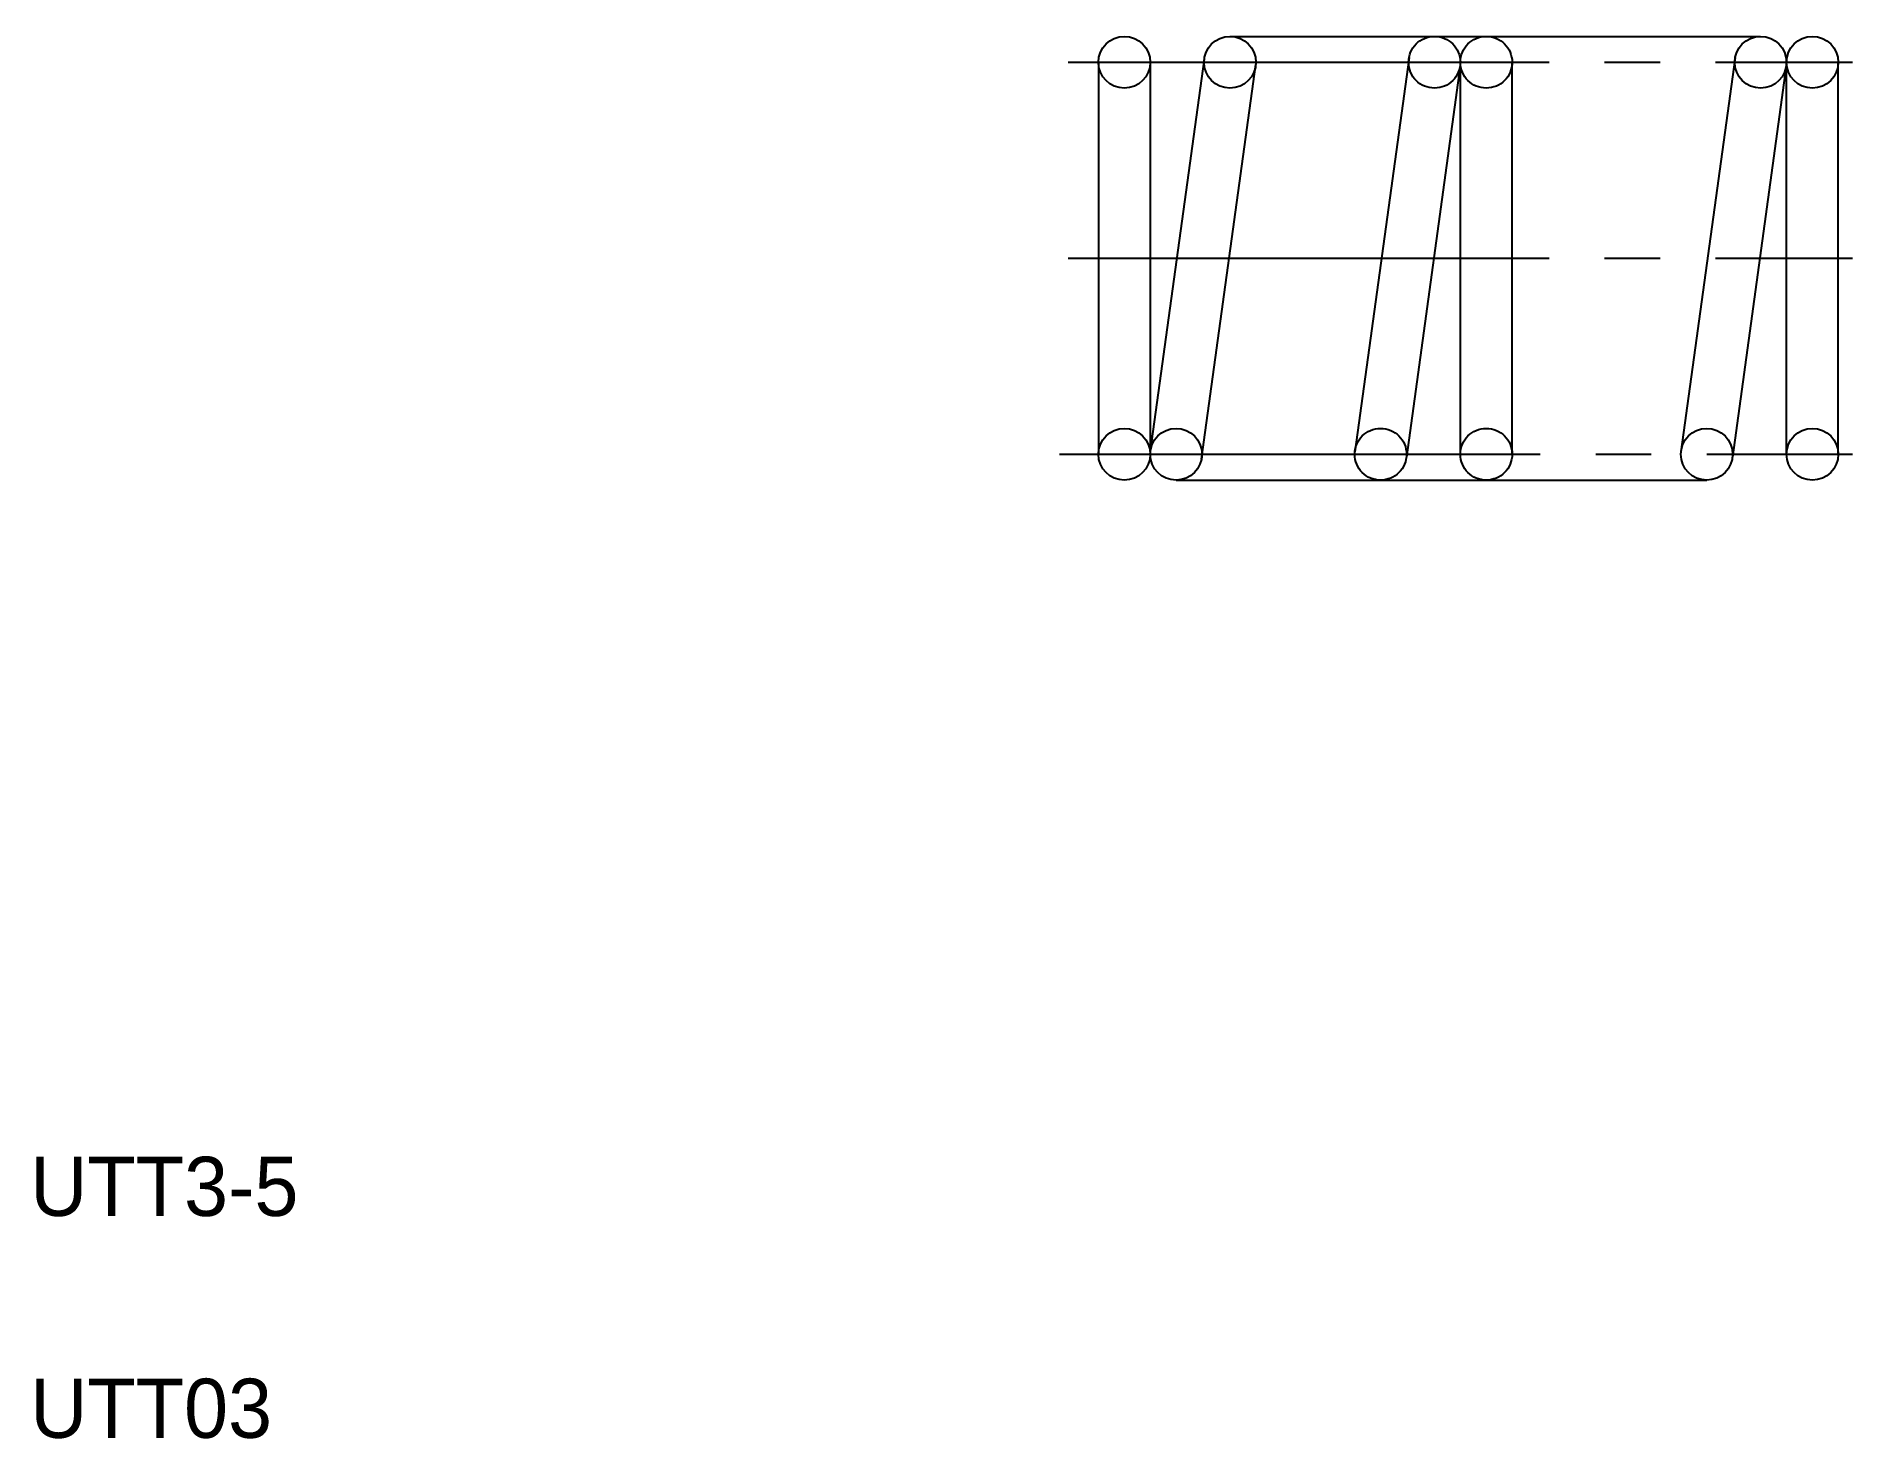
# Model space of a CAD drawing. Extents: x 4 to 16.3, y 4.1 to 13.6.
import ezdxf

# ---------------------------------------------------------------- set-up
doc = ezdxf.new("R2010")
doc.units = 0
doc.header["$LTSCALE"] = 0.25
doc.linetypes.add('CENTER', pattern=[17.5, 13, -1.5, 1.5, -1.5])
doc.linetypes.add('PHANTOM', pattern=[63.5, 31.75, -6.35, 6.35, -6.35, 6.35, -6.35])
doc.layers.get('0').update_dxf_attribs({"linetype": 'CONTINUOUS'})
doc.layers.add('CENTER', color=1, linetype='CENTER')

msp = doc.modelspace()

# ---------------------------------------------------------------- linework, layer by layer
at = {"color": 3, "linetype": 'PHANTOM'}
for p, q in [((12.104, 13.592), (15.69, 13.592)), ((13.314, 13.45), (12.948, 10.783)), ((13.66, 13.393), (13.296, 10.747)), ((13.661, 10.767), (13.661, 13.417)), ((14.011, 10.767), (14.011, 13.417)), ((11.74, 10.592), (15.326, 10.592))]:
    msp.add_line(p, q, dxfattribs=at)
at = {"color": 7, "linetype": 'CONTINUOUS'}
for p, q in [((11.215, 13.417), (11.215, 10.767)), ((11.565, 13.417), (11.565, 10.767)), ((11.567, 10.791), (11.931, 13.437)), ((11.912, 10.734), (12.279, 13.402)), ((15.518, 13.45), (15.151, 10.783)), ((15.863, 13.393), (15.5, 10.747)), ((15.865, 10.767), (15.865, 13.417)), ((16.215, 10.767), (16.215, 13.417))]:
    msp.add_line(p, q, dxfattribs=at)
for centre in [(11.39, 13.417), (12.104, 13.417), (15.69, 13.417), (16.04, 13.417), (11.39, 10.767), (11.74, 10.767), (15.326, 10.767), (16.04, 10.767)]:
    msp.add_circle(centre, 0.175, dxfattribs=at)
at = {"color": 3, "linetype": 'PHANTOM'}
for centre in [(13.486, 13.417), (13.836, 13.417), (13.122, 10.767), (13.836, 10.767)]:
    msp.add_circle(centre, 0.175, dxfattribs=at)
at = {"layer": 'CENTER', "color": 1, "linetype": 'CENTER'}
for p, q in [((11.011, 13.417), (16.312, 13.417)), ((11.011, 12.092), (16.312, 12.092)), ((10.951, 10.767), (16.312, 10.767))]:
    msp.add_line(p, q, dxfattribs=at)

# ---------------------------------------------------------------- texts
for s, p in [('UTT3-5', (3.996, 5.618)), ('UTT03', (3.996, 4.118))]:
    msp.add_text(s, height=0.4).set_placement(p)

doc.saveas('drawing.dxf')
